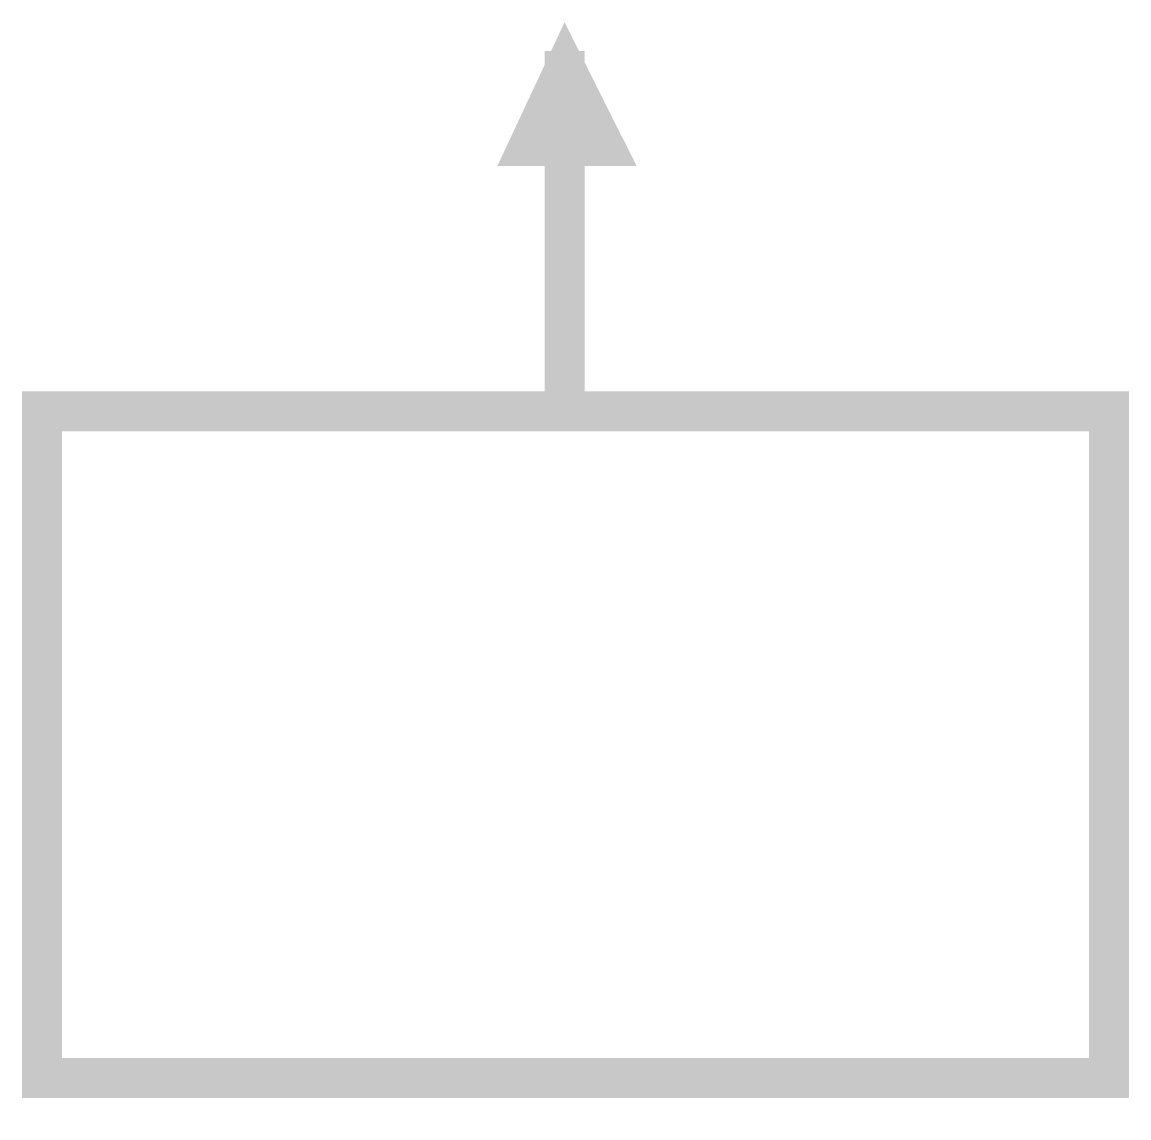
# Model space of a CAD drawing. Extents: x 0.00002 to 0.00832, y -0.00003 to 0.00819.
import ezdxf

# ---------------------------------------------------------------- set-up
doc = ezdxf.new("R2010")
doc.units = 0
doc.header["$MEASUREMENT"] = 0
doc.layers.get('0').update_dxf_attribs({"linetype": 'CONTINUOUS'})

msp = doc.modelspace()

# ---------------------------------------------------------------- linework, layer by layer
at = {"const_width": 0.0003}
for points in [[(0.0040904, 0.0079693), (0.0040904, 0.0053426)], [(0.0001722, 0.000266), (0.0081722, 0.000266), (0.0081722, 0.005266), (0.0001722, 0.005266), (0.0001722, 0.000116)]]:
    msp.add_lwpolyline(points, dxfattribs=at)
msp.add_solid([(0.0035862, 0.0071057), (0.0046306, 0.0071057), (0.0040904, 0.0081852)])

doc.saveas('drawing.dxf')
